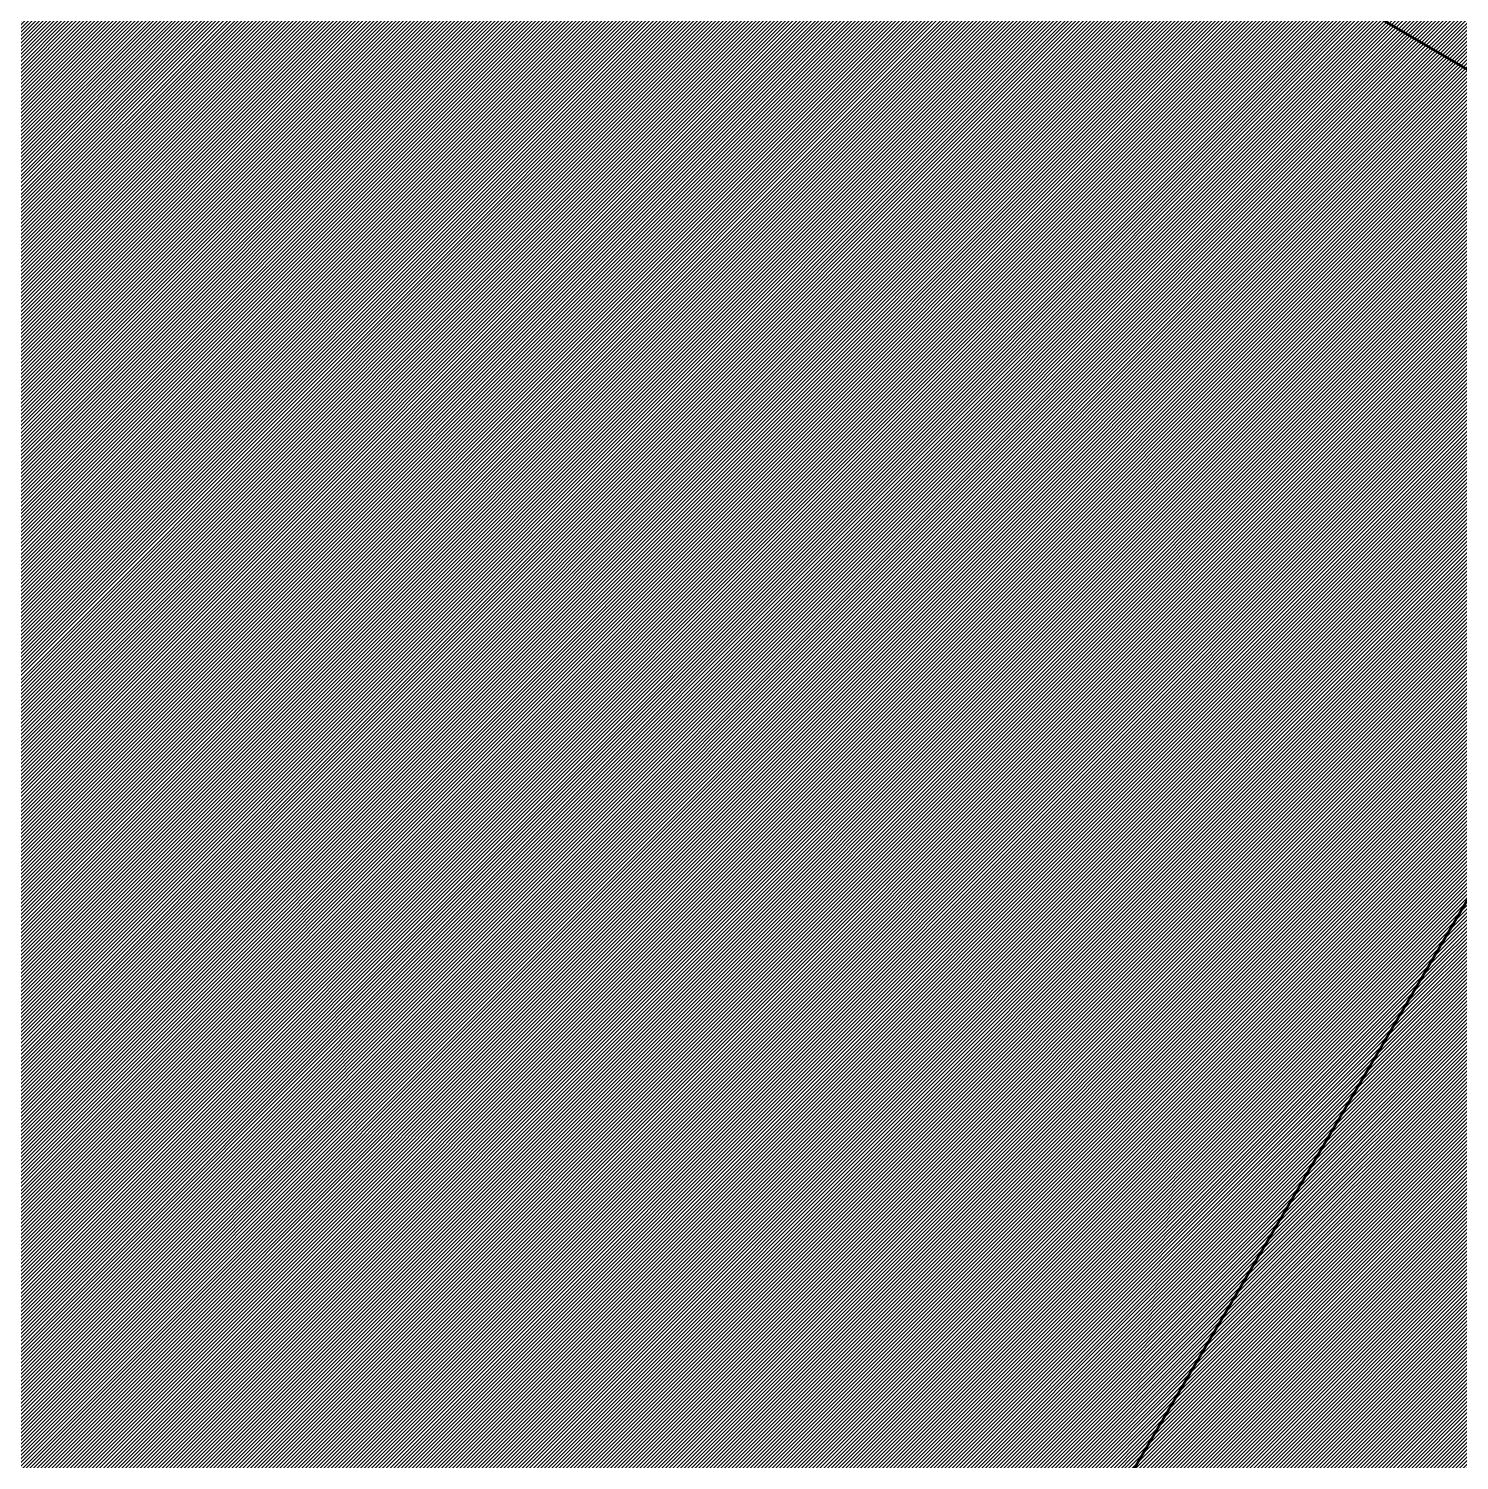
# Model space of a CAD drawing. Header units: metres. Extents: x 729569 to 733474, y 1423763 to 1426173.
# Drawn here: x 731743.4 to 731812.2, y 1425331.9 to 1425400.8 of the extents above; entities that cross this region are included whole.
import ezdxf

# ---------------------------------------------------------------- set-up
doc = ezdxf.new("R2010")
doc.units = ezdxf.units.M
for name, color, linetype in [('GREEN_AREA', 7, 'Continuous'), ('PARCEL_BORDER', 7, 'Continuous'), ('PARCEL_L', 7, 'Continuous')]:
    doc.layers.add(name, color=color, linetype=linetype)

msp = doc.modelspace()

# ---------------------------------------------------------------- hatches: boundary and pattern name
at = {"layer": 'GREEN_AREA', "true_color": 0x96c896}
h = msp.add_hatch(dxfattribs=at)
h.set_pattern_fill('SOLID')
h.paths.add_polyline_path([(731820.035, 1425412.536), (731820.382, 1425412.204), (731820.76, 1425411.906), (731904.893, 1425351.947), (731901.726, 1425346.545), (731830.007, 1425388.597), (731758.288, 1425430.649), (731709.616, 1425347.641), (731679.645, 1425365.215), (731679.625, 1425365.401), (731679.304, 1425366.938), (731678.834, 1425368.436), (731678.219, 1425369.881), (731677.465, 1425371.258), (731676.815, 1425372.211), (731745.607, 1425489.533), (731749.901, 1425486.441), (731820.035, 1425412.536)])
at = {"layer": 'PARCEL_L', "true_color": 0xffffc8}
h = msp.add_hatch(dxfattribs=at)
h.set_pattern_fill('SOLID')
h.paths.add_polyline_path([(731758.288, 1425430.649), (731830.007, 1425388.597), (731781.335, 1425305.589), (731709.616, 1425347.641), (731758.288, 1425430.649)])
h = msp.add_hatch(dxfattribs=at)
h.set_pattern_fill('SOLID')
h.paths.add_polyline_path([(731830.007, 1425388.597), (731901.726, 1425346.545), (731855.383, 1425267.508), (731854.234, 1425267.61), (731852.664, 1425267.595), (731851.103, 1425267.426), (731849.566, 1425267.105), (731848.068, 1425266.635), (731847.896, 1425266.562), (731781.335, 1425305.589), (731830.007, 1425388.597)])

# ---------------------------------------------------------------- linework, layer by layer
at = {"layer": 'PARCEL_BORDER', "lineweight": 50, "true_color": 0x326432}
msp.add_lwpolyline([(731820.035, 1425412.536), (731820.382, 1425412.204), (731820.76, 1425411.906), (731904.893, 1425351.947), (731901.726, 1425346.545), (731830.007, 1425388.597), (731758.288, 1425430.649), (731709.616, 1425347.641), (731679.645, 1425365.215), (731679.625, 1425365.401), (731679.304, 1425366.938), (731678.834, 1425368.436), (731678.219, 1425369.881), (731677.465, 1425371.258), (731676.815, 1425372.211), (731745.607, 1425489.533), (731749.901, 1425486.441), (731820.035, 1425412.536)], close=True, dxfattribs=at)
at = {"layer": 'PARCEL_BORDER', "lineweight": 50, "true_color": 0x323232}
for points in [[(731758.288, 1425430.649), (731830.007, 1425388.597), (731781.335, 1425305.589), (731709.616, 1425347.641), (731758.288, 1425430.649)], [(731830.007, 1425388.597), (731901.726, 1425346.545), (731855.383, 1425267.508), (731854.234, 1425267.61), (731852.664, 1425267.595), (731851.103, 1425267.426), (731849.566, 1425267.105), (731848.068, 1425266.635), (731847.896, 1425266.562), (731781.335, 1425305.589), (731830.007, 1425388.597)]]:
    msp.add_lwpolyline(points, close=True, dxfattribs=at)

doc.saveas('drawing.dxf')
